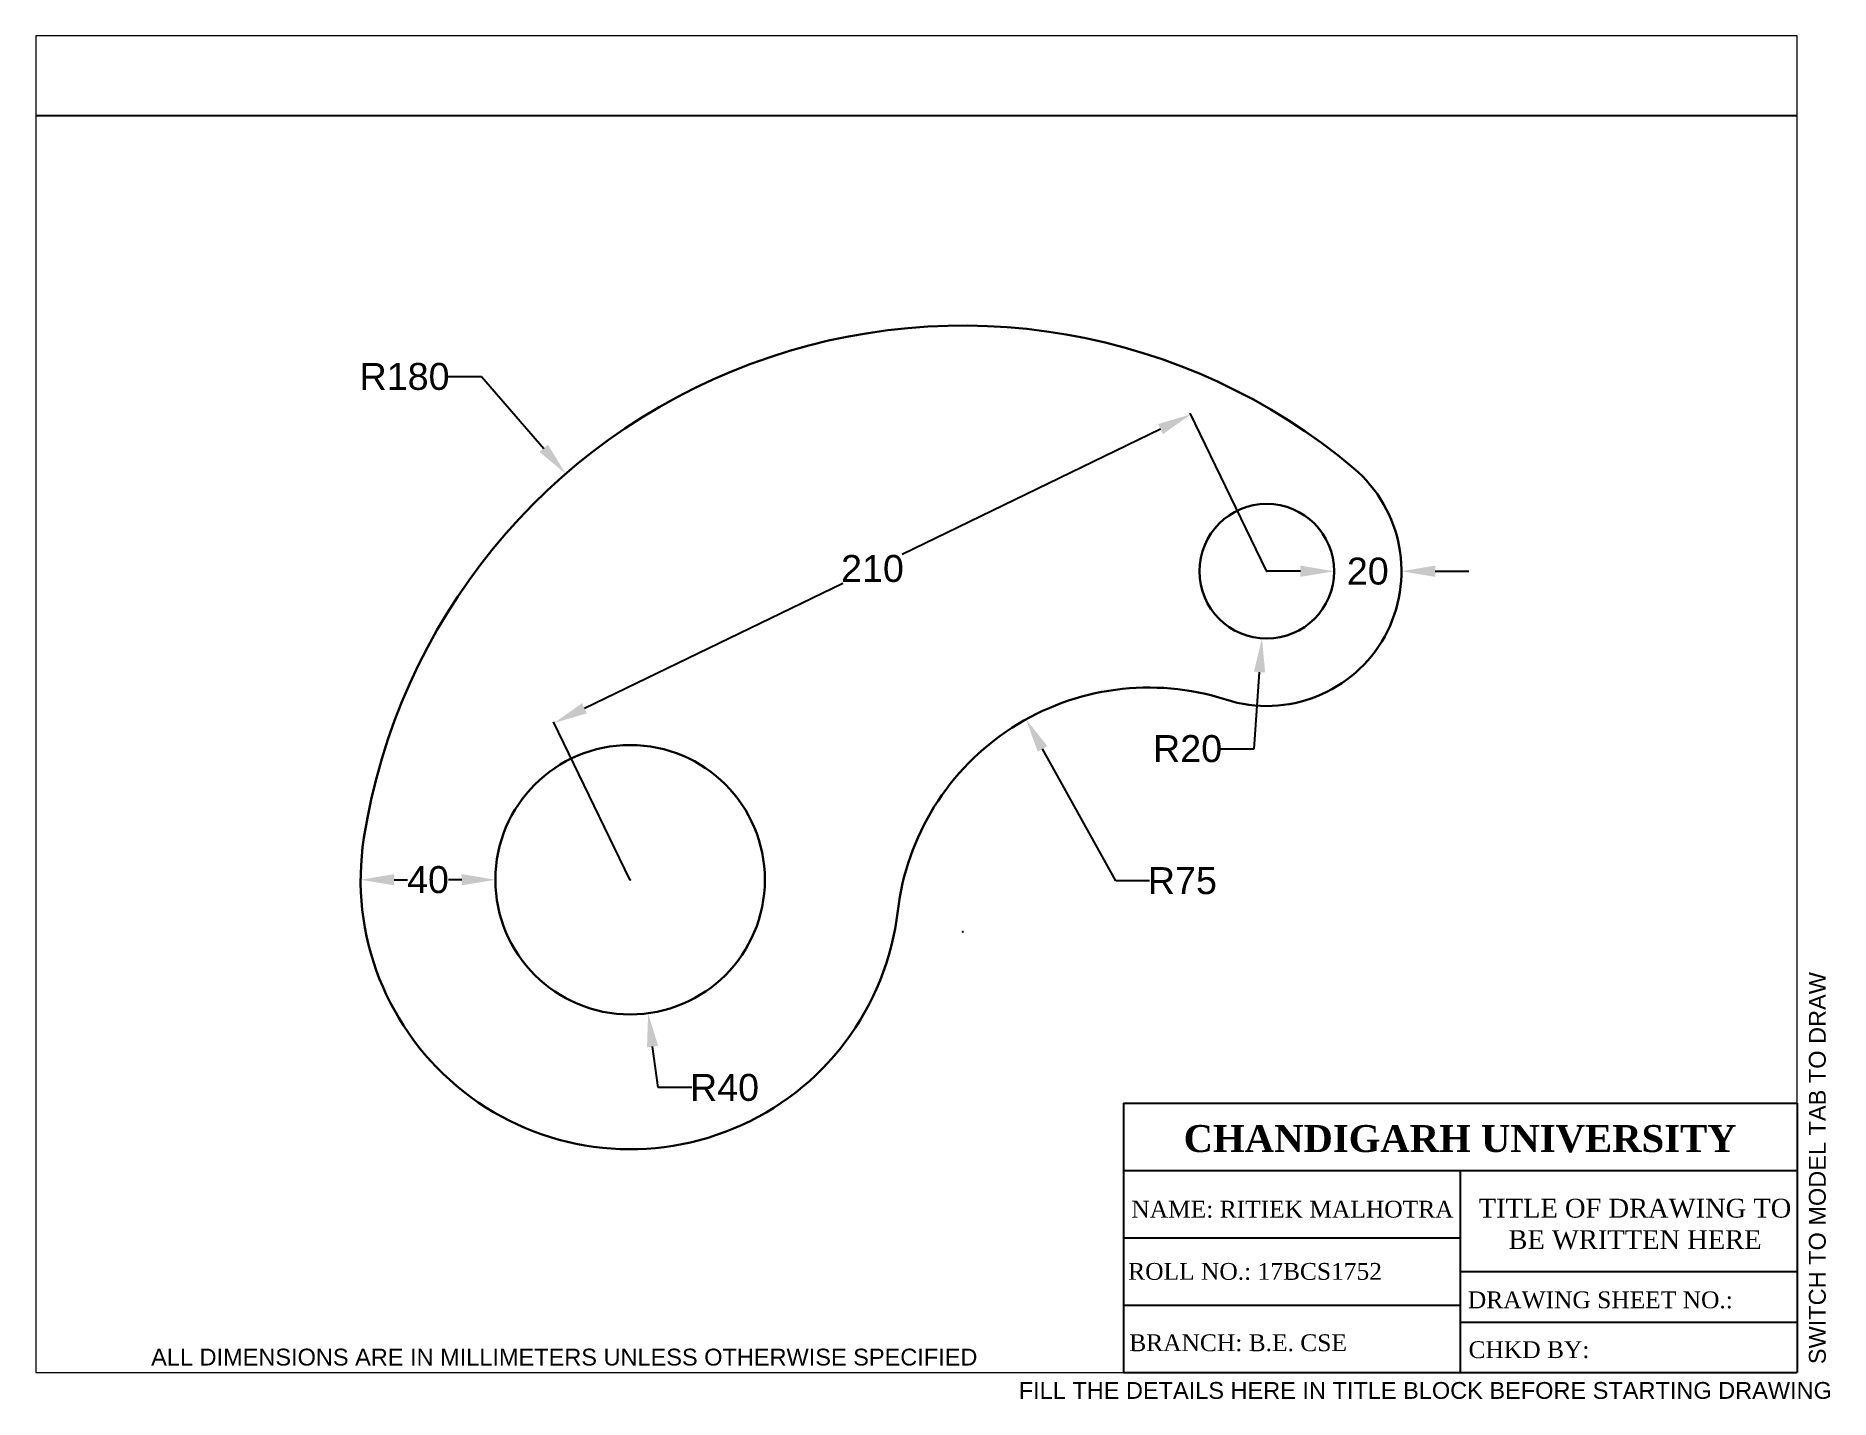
# Paper-space layout 'Layout1' of a CAD drawing. Header units: millimetres. Extents: x 0 to 266, y -4 to 198.
# The model-space entities are those that its viewports show. They can reach past a viewport. Long polylines and large blocks are cut down to what shows.
import ezdxf

# ---------------------------------------------------------------- set-up
doc = ezdxf.new("R2010")
doc.units = ezdxf.units.MM
doc.linetypes.add('ACAD_ISO08W100', pattern=[36, 24, -3, 6, -3])
doc.layers.add('Comments', color=10, linetype='Continuous', lineweight=13, plot=False)
doc.layers.add('thick continuous', color=7, linetype='Continuous', lineweight=30)
doc.styles.get("Standard").update_dxf_attribs({"font": 'arial.ttf'})
doc.dimstyles.get("Standard").update_dxf_attribs({"dimtxt": 2.5, "dimasz": 2.5, "dimexe": 0.18, "dimexo": 0.0625, "dimgap": 0.09, "dimtad": 0, "dimtih": 1, "dimtoh": 1, "dimdec": 1, "dimzin": 0, "dimdsep": 46, "dimtxsty": 'Standard', "dimcen": 0.09, "dimadec": 0, "dimazin": 0, "dimtfac": 1, "dimtdec": 1, "dimtofl": 0, "dimtmove": 0, "dimatfit": 3, "dimfxl": 1, "dimtolj": 1, "dimtzin": 0, "dimarcsym": 0})

# ---------------------------------------------------------------- blocks, each defined once
blk = doc.blocks.new('*D0')
at = {"layer": 'Defpoints', "color": 0}
for p in [(192.42, 165.69), (203.69, 142.41), (109.2, 96.62)]:
    blk.add_point(p, dxfattribs=at)
at = {"layer": 'thick continuous', "color": 0, "lineweight": -2}
for p, q in [((203.67, 142.47), (192.34, 165.85)), ((187.92, 163.51), (149.57, 144.92)), ((102.43, 122.08), (140.77, 140.66)), ((109.18, 96.68), (97.85, 120.06))]:
    blk.add_line(p, q, dxfattribs=at)
at = {"layer": 'thick continuous', "color": 0}
for points in [[(188.28, 162.76), (187.55, 164.26), (192.42, 165.69)], [(102.06, 122.83), (102.79, 121.33), (97.93, 119.89)]]:
    blk.add_solid(points, dxfattribs=at)
at = {"layer": 'thick continuous', "color": 0, "insert": (145.17, 142.79), "char_height": 4, "attachment_point": 5}
blk.add_mtext('\\A1;210', dxfattribs=at)
blk = doc.blocks.new('*D1')
at = {"layer": 'Defpoints', "color": 0}
for p in [(69.2, 96.62), (69.2, 96.62), (89.2, 96.62)]:
    blk.add_point(p, dxfattribs=at)
at = {"layer": 'thick continuous', "color": 0, "lineweight": -2}
for p, q in [((69.2, 96.69), (69.2, 96.8)), ((74.2, 96.62), (76.17, 96.62)), ((84.2, 96.62), (82.23, 96.62)), ((89.2, 96.69), (89.2, 96.8))]:
    blk.add_line(p, q, dxfattribs=at)
at = {"layer": 'thick continuous', "color": 0}
for points in [[(74.2, 97.46), (74.2, 95.79), (69.2, 96.62)], [(84.2, 95.79), (84.2, 97.46), (89.2, 96.62)]]:
    blk.add_solid(points, dxfattribs=at)
at = {"layer": 'thick continuous', "color": 0, "insert": (79.2, 96.62), "char_height": 4, "attachment_point": 5}
blk.add_mtext('\\A1;40', dxfattribs=at)
blk = doc.blocks.new('*D2')
at = {"layer": 'Defpoints', "color": 0}
for p in [(203.69, 142.41), (202.98, 132.44)]:
    blk.add_point(p, dxfattribs=at)
at = {"layer": 'thick continuous', "color": 0}
for p, q in [((203.65, 142.41), (203.74, 142.41)), ((203.69, 142.37), (203.69, 142.46))]:
    blk.add_line(p, q, dxfattribs=at)
at = {"layer": 'thick continuous', "color": 0, "lineweight": -2}
for p, q in [((201.8, 116.06), (202.62, 127.45)), ((196.8, 116.06), (201.8, 116.06))]:
    blk.add_line(p, q, dxfattribs=at)
at = {"layer": 'thick continuous', "color": 0}
blk.add_solid([(203.45, 127.39), (201.79, 127.51), (202.98, 132.44)], dxfattribs=at)
at = {"layer": 'thick continuous', "color": 0, "insert": (191.94, 116.06), "char_height": 4, "attachment_point": 5}
blk.add_mtext('\\A1;R20', dxfattribs=at)
blk = doc.blocks.new('*D4')
at = {"layer": 'Defpoints', "color": 0}
for p in [(99.64, 156.88), (158.6, 88.87)]:
    blk.add_point(p, dxfattribs=at)
at = {"layer": 'thick continuous', "color": 0, "lineweight": -2}
for p, q in [((82.14, 171.3), (87.14, 171.3)), ((87.14, 171.3), (96.37, 160.65))]:
    blk.add_line(p, q, dxfattribs=at)
at = {"layer": 'thick continuous', "color": 0}
for p, q in [((158.55, 88.87), (158.64, 88.87)), ((158.6, 88.83), (158.6, 88.92))]:
    blk.add_line(p, q, dxfattribs=at)
blk.add_solid([(95.74, 160.11), (97, 161.2), (99.64, 156.88)], dxfattribs=at)
at = {"layer": 'thick continuous', "color": 0, "insert": (75.72, 171.3), "char_height": 4, "attachment_point": 5}
blk.add_mtext('\\A1;R180', dxfattribs=at)
blk = doc.blocks.new('*D5')
at = {"layer": 'Defpoints', "color": 0}
for p in [(167.98, 120.43), (186.18, 87.65)]:
    blk.add_point(p, dxfattribs=at)
at = {"layer": 'thick continuous', "color": 0, "lineweight": -2}
for p, q in [((181.28, 96.46), (170.4, 116.06)), ((186.28, 96.46), (181.28, 96.46))]:
    blk.add_line(p, q, dxfattribs=at)
at = {"layer": 'thick continuous', "color": 0}
blk.add_solid([(171.13, 116.46), (169.68, 115.65), (167.98, 120.43)], dxfattribs=at)
at = {"layer": 'thick continuous', "color": 0, "insert": (191.17, 96.46), "char_height": 4, "attachment_point": 5}
blk.add_mtext('\\A1;R75', dxfattribs=at)
blk = doc.blocks.new('*D6')
at = {"layer": 'Defpoints', "color": 0}
for p in [(109.2, 96.62), (111.87, 76.8)]:
    blk.add_point(p, dxfattribs=at)
at = {"layer": 'thick continuous', "color": 0}
for p, q in [((109.16, 96.62), (109.25, 96.62)), ((109.2, 96.58), (109.2, 96.67))]:
    blk.add_line(p, q, dxfattribs=at)
at = {"layer": 'thick continuous', "color": 0, "lineweight": -2}
for p, q in [((113.35, 65.77), (112.53, 71.85)), ((118.35, 65.77), (113.35, 65.77))]:
    blk.add_line(p, q, dxfattribs=at)
at = {"layer": 'thick continuous', "color": 0}
blk.add_solid([(113.36, 71.96), (111.71, 71.74), (111.87, 76.8)], dxfattribs=at)
at = {"layer": 'thick continuous', "color": 0, "insert": (123.21, 65.77), "char_height": 4, "attachment_point": 5}
blk.add_mtext('\\A1;R40', dxfattribs=at)
blk = doc.blocks.new('*D7')
at = {"layer": 'Defpoints', "color": 0}
for p in [(213.69, 142.41), (223.69, 142.41), (223.69, 142.41)]:
    blk.add_point(p, dxfattribs=at)
at = {"layer": 'thick continuous', "color": 0, "lineweight": -2}
for p, q in [((208.69, 142.41), (203.69, 142.41)), ((213.69, 142.48), (213.69, 142.59)), ((223.69, 142.48), (223.69, 142.59)), ((228.69, 142.41), (233.69, 142.41))]:
    blk.add_line(p, q, dxfattribs=at)
at = {"layer": 'thick continuous', "color": 0}
for points in [[(208.69, 141.58), (208.69, 143.25), (213.69, 142.41)], [(228.69, 143.25), (228.69, 141.58), (223.69, 142.41)]]:
    blk.add_solid(points, dxfattribs=at)
at = {"layer": 'thick continuous', "color": 0, "insert": (218.69, 142.41), "char_height": 4, "attachment_point": 5}
blk.add_mtext('\\A1;20', dxfattribs=at)

msp = doc.modelspace()

# ---------------------------------------------------------------- linework, layer by layer
msp.add_lwpolyline([(0, 0), (297, 0), (297, 210), (0, 210)], close=True)
at = {"layer": 'thick continuous'}
for centre, radius in [((203.69, 142.41), 10), ((109.2, 96.62), 20)]:
    msp.add_circle(centre, radius, dxfattribs=at)
for centre, radius, start, end in [((158.6, 88.87), 90, 49.895, 171.0836), ((203.69, 142.41), 20, 252.2697, 49.895), ((186.18, 87.65), 37.5, 72.2697, 173.3477), ((109.2, 96.62), 40, 171.0836, 353.3477)]:
    msp.add_arc(centre, radius, start, end, dxfattribs=at)

# ---------------------------------------------------------------- dimensions: what is measured, and where the dimension line sits
for center, mpoint, text, picture, middle in [((158.6, 88.87), (99.64, 156.88), 'R180', '*D4', (75.72, 171.3)), ((203.69, 142.41), (202.98, 132.44), 'R20', '*D2', (191.94, 116.06)), ((186.18, 87.65), (167.98, 120.43), 'R75', '*D5', (191.17, 96.46)), ((109.2, 96.62), (111.87, 76.8), 'R40', '*D6', (123.21, 65.77))]:
    dim = msp.add_radius_dim(center=center, mpoint=mpoint, text=text, dimstyle='Standard', override={"dimtxt": 4, "dimasz": 5, "dimtfill": 0, "dimtfillclr": 257}, dxfattribs=at)
    dim.commit()
    dim.dimension.update_dxf_attribs({"geometry": picture, "text_midpoint": middle, "dimtype": 164})
dim = msp.add_aligned_dim(p1=(109.2, 96.62), p2=(203.69, 142.41), distance=25.86, text='210', dimstyle='Standard', override={"dimtxt": 4, "dimasz": 5, "dimlfac": 1, "dimtfill": 0, "dimtfillclr": 257}, dxfattribs=at)
dim.commit()
dim.dimension.update_dxf_attribs({"geometry": '*D0', "text_midpoint": (145.17, 142.79)})
for base, p1, p2, text, picture, middle in [((223.69, 142.41), (213.69, 142.41), (223.69, 142.41), '20', '*D7', (218.69, 142.41)), ((69.2, 96.62), (89.2, 96.62), (69.2, 96.62), '40', '*D1', (79.2, 96.62))]:
    dim = msp.add_linear_dim(base=base, p1=p1, p2=p2, text=text, dimstyle='Standard', override={"dimtxt": 4, "dimasz": 5, "dimlfac": 1}, dxfattribs=at)
    dim.commit()
    dim.dimension.update_dxf_attribs({"geometry": picture, "text_midpoint": middle})

psp = doc.layouts.get("Layout1")

# ---------------------------------------------------------------- linework, layer by layer
for p, q in [((161.41, 40), (261.41, 40)), ((161.41, 40), (161.41, 0)), ((261.41, 40), (261.41, 0)), ((161.41, 30), (261.41, 30)), ((161.41, 30), (194.27, 30)), ((211.41, 30), (211.41, 0)), ((161.41, 20), (211.41, 20)), ((211.41, 15), (261.41, 15)), ((161.41, 10), (211.41, 10)), ((211.41, 7.5), (261.41, 7.5)), ((161.41, 0), (261.41, 0))]:
    psp.add_line(p, q)

# ---------------------------------------------------------------- texts
at = {"attachment_point": 1}
for s, width, insert, char_height in [('\\pxqc;{\\fTimes New Roman|b1|i0|c0|p18;CHANDIGARH UNIVERSITY}', 80.8177, (170.98, 36.75), 4), ('\\pxqc;{\\fTimes New Roman|b0|i0|c0|p18;TITLE OF DRAWING TO BE WRITTEN HERE}', 46.4985, (214.1, 25.81), 2.8)]:
    psp.add_mtext_dynamic_manual_height_columns(s, width=width, gutter_width=40, heights=[0], dxfattribs=dict(at, insert=insert, char_height=char_height))
at = {"linetype": 'ACAD_ISO08W100', "lineweight": 100, "insert": (162.59, 25.51), "char_height": 2.5, "attachment_point": 1}
psp.add_mtext_dynamic_manual_height_columns('{\\fTimes New Roman|b0|i0|c0|p18;NAME: RITIEK MALHOTRA}', width=47.2463, gutter_width=47.25, heights=[0], dxfattribs=at).dxf.set("width", 45.3199)
at = {"linetype": 'ACAD_ISO08W100', "lineweight": 100, "char_height": 2.5, "attachment_point": 1}
for s, width, gutter_width, insert in [('{\\fTimes New Roman|b0|i0|c0|p18;ROLL NO.: 17BCS1752}', 45.3199, 45.32, (162.13, 16.28)), ('{\\fTimes New Roman|b0|i0|c0|p18;DRAWING SHEET NO.:}', 45.3199, 25, (212.54, 12.06)), ('{\\fTimes New Roman|b0|i0|c0|p18;BRANCH: B.E. CSE}', 45.3199, 45.32, (162.28, 5.69)), ('{\\fTimes New Roman|b0|i0|c0|p18;CHKD BY: }', 47.9779, 25, (212.64, 4.66))]:
    psp.add_mtext_dynamic_manual_height_columns(s, width=width, gutter_width=gutter_width, heights=[0], dxfattribs=dict(at, insert=insert))
at = {"layer": 'Comments'}
psp.add_text('SWITCH TO MODEL TAB TO DRAW', height=2.5, rotation=90, dxfattribs=at).set_placement((265.66, 1.26))
psp.add_text('FILL THE DETAILS HERE IN TITLE BLOCK BEFORE STARTING DRAWING', height=2.5, dxfattribs=at).set_placement((145.88, -3.89))
at = {"layer": 'thick continuous'}
psp.add_text('ALL DIMENSIONS ARE IN MILLIMETERS UNLESS OTHERWISE SPECIFIED', height=2.5, dxfattribs=at).set_placement((17.11, 1.06))

# ---------------------------------------------------------------- viewports
psp.add_viewport(center=(130.71, 99.21), size=(261.41, 198.4125), view_center_point=(151.71, 122.67), view_height=198.4125, dxfattribs=at)

doc.saveas('drawing.dxf')
